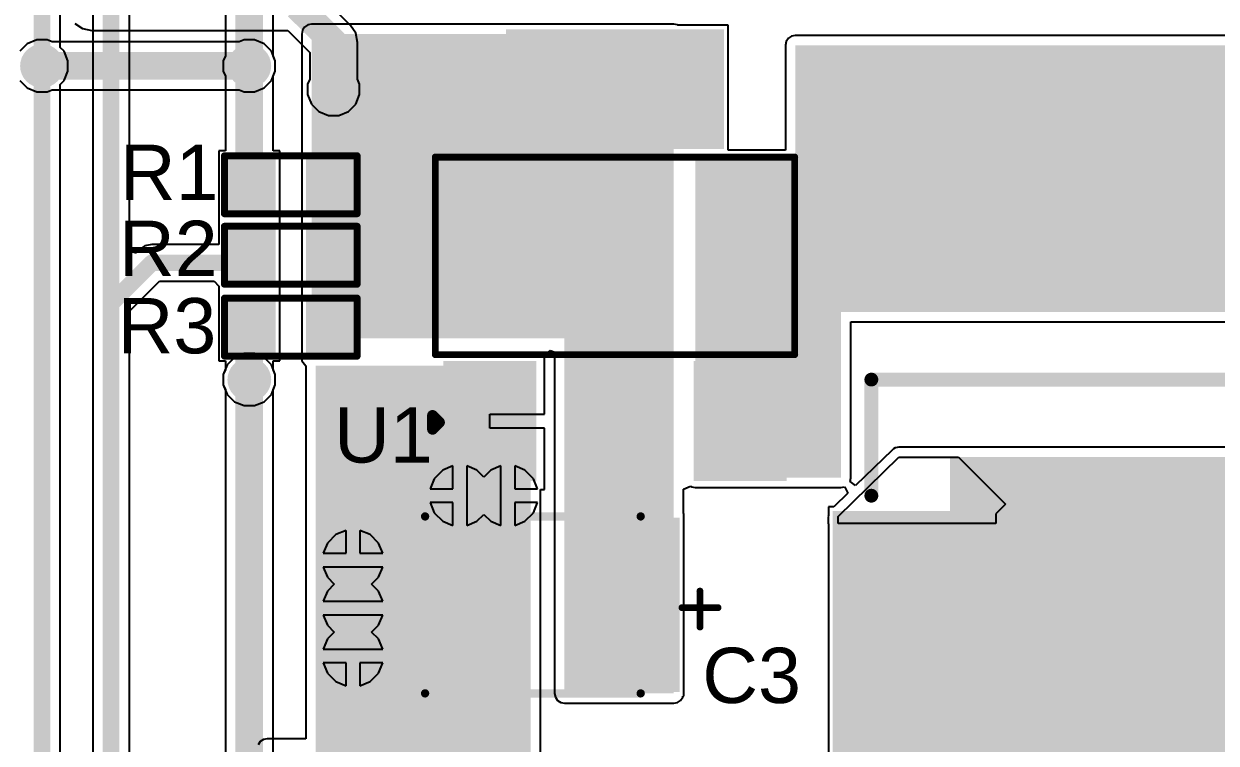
# Model space of a CAD drawing. Header units: millimetres. Extents: x -11 to 156, y -11 to 109.
# Drawn here: x 0.38 to 22.29, y 55.5 to 68.72 of the extents above; entities that cross this region are included whole.
import ezdxf

# ---------------------------------------------------------------- set-up
doc = ezdxf.new("R2010")
doc.units = ezdxf.units.MM
for name, color, linetype in [('BottomLayer', 5, 'Continuous'), ('BottomSolder', 6, 'Continuous'), ('TopLayer', 1, 'Continuous'), ('TopOverlay', 2, 'Continuous'), ('TopPaste', 8, 'Continuous'), ('TopSolder', 216, 'Continuous'), ('ViaHoleLayer', 16, 'Continuous')]:
    doc.layers.add(name, color=color, linetype=linetype)
doc.styles.add('Arial', font='', dxfattribs={"height": 0.2})
doc.styles.get('Arial').set_extended_font_data('Arial')

# ---------------------------------------------------------------- blocks, each defined once
blk = doc.blocks.new('SOT__223_14')
at = {"layer": 'TopLayer'}
for points in [[(-1.9, 4.05), (1.9, 4.05), (1.9, 2.05), (-1.9, 2.05)], [(-3.05, -2.05), (-1.55, -2.05), (-1.55, -4.05), (-3.05, -4.05)], [(-0.75, -2.05), (0.75, -2.05), (0.75, -4.05), (-0.75, -4.05)], [(1.55, -2.05), (3.05, -2.05), (3.05, -4.05), (1.55, -4.05)]]:
    blk.add_hatch(color=1, dxfattribs=at).paths.add_polyline_path(points)
at = {"layer": 'TopPaste'}
for points in [[(-1.9, 4.05), (1.9, 4.05), (1.9, 2.05), (-1.9, 2.05)], [(-3.05, -2.05), (-1.55, -2.05), (-1.55, -4.05), (-3.05, -4.05)], [(-0.75, -2.05), (0.75, -2.05), (0.75, -4.05), (-0.75, -4.05)], [(1.55, -2.05), (3.05, -2.05), (3.05, -4.05), (1.55, -4.05)]]:
    blk.add_hatch(color=8, dxfattribs=at).paths.add_polyline_path(points)
at = {"layer": 'TopSolder'}
for points in [[(-2.002, 4.152), (2.002, 4.152), (2.002, 1.948), (-2.002, 1.948)], [(-3.152, -1.948), (-1.448, -1.948), (-1.448, -4.152), (-3.152, -4.152)], [(-0.852, -1.948), (0.852, -1.948), (0.852, -4.152), (-0.852, -4.152)], [(1.448, -1.948), (3.152, -1.948), (3.152, -4.152), (1.448, -4.152)]]:
    blk.add_hatch(color=216, dxfattribs=at).paths.add_polyline_path(points)
at = {"layer": 'TopOverlay'}
for points, const_width in [([(-3.302, -1.829), (-3.302, 1.803)], 0.127), ([(-3.302, 1.803), (3.302, 1.803)], 0.127), ([(3.302, -1.829), (3.302, 1.803)], 0.127), ([(-3.302, -1.829), (3.302, -1.829)], 0.127), ([(-3.353, -3.2), (-3.353, -2.946)], 0.2), ([(-3.353, -2.946), (-3.226, -3.073)], 0.2), ([(-3.353, -3.2), (-3.226, -3.073)], 0.2)]:
    blk.add_lwpolyline(points, dxfattribs=dict(at, const_width=const_width))
for points, const_width in [([(-3.334, 1.803, 1), (-3.27, 1.803, 1)], 0.0635), ([(-3.334, 1.803, 1), (-3.27, 1.803, 1)], 0.0635), ([(3.27, 1.803, 1), (3.334, 1.803, 1)], 0.0635), ([(3.27, 1.803, 1), (3.334, 1.803, 1)], 0.0635), ([(-3.334, -1.829, 1), (-3.27, -1.829, 1)], 0.0635), ([(-3.334, -1.829, 1), (-3.27, -1.829, 1)], 0.0635), ([(3.27, -1.829, 1), (3.334, -1.829, 1)], 0.0635), ([(3.27, -1.829, 1), (3.334, -1.829, 1)], 0.0635), ([(-3.403, -2.946, 1), (-3.303, -2.946, 1)], 0.1), ([(-3.403, -2.946, 1), (-3.303, -2.946, 1)], 0.1), ([(-3.276, -3.073, 1), (-3.176, -3.073, 1)], 0.1), ([(-3.276, -3.073, 1), (-3.176, -3.073, 1)], 0.1), ([(-3.403, -3.2, 1), (-3.303, -3.2, 1)], 0.1), ([(-3.403, -3.2, 1), (-3.303, -3.2, 1)], 0.1)]:
    blk.add_lwpolyline(points, format="xyb", close=True, dxfattribs=dict(at, const_width=const_width))
blk = doc.blocks.new('R___0603_54')
at = {"layer": 'TopLayer'}
for points in [[(-0.381, 0.4445), (-0.381, -0.4445), (-1.143, -0.4445), (-1.143, 0.4445)], [(1.143, 0.4445), (1.143, -0.4445), (0.381, -0.4445), (0.381, 0.4445)]]:
    blk.add_hatch(color=1, dxfattribs=at).paths.add_polyline_path(points)
at = {"layer": 'TopPaste'}
for points in [[(-0.381, 0.4445), (-0.381, -0.4445), (-1.143, -0.4445), (-1.143, 0.4445)], [(1.143, 0.4445), (1.143, -0.4445), (0.381, -0.4445), (0.381, 0.4445)]]:
    blk.add_hatch(color=8, dxfattribs=at).paths.add_polyline_path(points)
at = {"layer": 'TopSolder'}
for points in [[(-0.2794, 0.5461), (-0.2794, -0.5461), (-1.2446, -0.5461), (-1.2446, 0.5461)], [(1.2446, 0.5461), (1.2446, -0.5461), (0.2794, -0.5461), (0.2794, 0.5461)]]:
    blk.add_hatch(color=216, dxfattribs=at).paths.add_polyline_path(points)
at = {"layer": 'TopOverlay', "const_width": 0.127}
for points in [[(-1.2192, -0.5334), (-1.2192, 0.5334)], [(-1.2192, 0.5334), (1.2192, 0.5334)], [(1.2192, -0.5334), (1.2192, 0.5334)], [(-1.2192, -0.5334), (1.2192, -0.5334)]]:
    blk.add_lwpolyline(points, dxfattribs=at)
at = {"layer": 'TopOverlay', "const_width": 0.0635}
for points in [[(-1.25095, 0.5334, 1), (-1.18745, 0.5334, 1)], [(-1.25095, 0.5334, 1), (-1.18745, 0.5334, 1)], [(1.18745, 0.5334, 1), (1.25095, 0.5334, 1)], [(1.18745, 0.5334, 1), (1.25095, 0.5334, 1)], [(-1.25095, -0.5334, 1), (-1.18745, -0.5334, 1)], [(-1.25095, -0.5334, 1), (-1.18745, -0.5334, 1)], [(1.18745, -0.5334, 1), (1.25095, -0.5334, 1)], [(1.18745, -0.5334, 1), (1.25095, -0.5334, 1)]]:
    blk.add_lwpolyline(points, format="xyb", close=True, dxfattribs=at)
blk = doc.blocks.new('R___0603_55')
at = {"layer": 'TopLayer'}
for points in [[(-0.381, 0.4445), (-0.381, -0.4445), (-1.143, -0.4445), (-1.143, 0.4445)], [(1.143, 0.4445), (1.143, -0.4445), (0.381, -0.4445), (0.381, 0.4445)]]:
    blk.add_hatch(color=1, dxfattribs=at).paths.add_polyline_path(points)
at = {"layer": 'TopPaste'}
for points in [[(-0.381, 0.4445), (-0.381, -0.4445), (-1.143, -0.4445), (-1.143, 0.4445)], [(1.143, 0.4445), (1.143, -0.4445), (0.381, -0.4445), (0.381, 0.4445)]]:
    blk.add_hatch(color=8, dxfattribs=at).paths.add_polyline_path(points)
at = {"layer": 'TopSolder'}
for points in [[(-0.2794, 0.5461), (-0.2794, -0.5461), (-1.2446, -0.5461), (-1.2446, 0.5461)], [(1.2446, 0.5461), (1.2446, -0.5461), (0.2794, -0.5461), (0.2794, 0.5461)]]:
    blk.add_hatch(color=216, dxfattribs=at).paths.add_polyline_path(points)
at = {"layer": 'TopOverlay', "const_width": 0.127}
for points in [[(-1.2192, 0.5334), (-1.2192, -0.5334)], [(1.2192, 0.5334), (-1.2192, 0.5334)], [(1.2192, 0.5334), (1.2192, -0.5334)], [(1.2192, -0.5334), (-1.2192, -0.5334)]]:
    blk.add_lwpolyline(points, dxfattribs=at)
at = {"layer": 'TopOverlay', "const_width": 0.0635}
for points in [[(-1.25095, 0.5334, 1), (-1.18745, 0.5334, 1)], [(-1.25095, 0.5334, 1), (-1.18745, 0.5334, 1)], [(1.18745, 0.5334, 1), (1.25095, 0.5334, 1)], [(1.18745, 0.5334, 1), (1.25095, 0.5334, 1)], [(-1.25095, -0.5334, 1), (-1.18745, -0.5334, 1)], [(-1.25095, -0.5334, 1), (-1.18745, -0.5334, 1)], [(1.18745, -0.5334, 1), (1.25095, -0.5334, 1)], [(1.18745, -0.5334, 1), (1.25095, -0.5334, 1)]]:
    blk.add_lwpolyline(points, format="xyb", close=True, dxfattribs=at)
blk = doc.blocks.new('R___0603_56')
at = {"layer": 'TopLayer'}
for points in [[(-0.381, 0.4445), (-0.381, -0.4445), (-1.143, -0.4445), (-1.143, 0.4445)], [(1.143, 0.4445), (1.143, -0.4445), (0.381, -0.4445), (0.381, 0.4445)]]:
    blk.add_hatch(color=1, dxfattribs=at).paths.add_polyline_path(points)
at = {"layer": 'TopPaste'}
for points in [[(-0.381, 0.4445), (-0.381, -0.4445), (-1.143, -0.4445), (-1.143, 0.4445)], [(1.143, 0.4445), (1.143, -0.4445), (0.381, -0.4445), (0.381, 0.4445)]]:
    blk.add_hatch(color=8, dxfattribs=at).paths.add_polyline_path(points)
at = {"layer": 'TopSolder'}
for points in [[(-0.2794, 0.5461), (-0.2794, -0.5461), (-1.2446, -0.5461), (-1.2446, 0.5461)], [(1.2446, 0.5461), (1.2446, -0.5461), (0.2794, -0.5461), (0.2794, 0.5461)]]:
    blk.add_hatch(color=216, dxfattribs=at).paths.add_polyline_path(points)
at = {"layer": 'TopOverlay', "const_width": 0.127}
for points in [[(-1.2192, 0.5334), (-1.2192, -0.5334)], [(1.2192, 0.5334), (-1.2192, 0.5334)], [(1.2192, 0.5334), (1.2192, -0.5334)], [(1.2192, -0.5334), (-1.2192, -0.5334)]]:
    blk.add_lwpolyline(points, dxfattribs=at)
at = {"layer": 'TopOverlay', "const_width": 0.0635}
for points in [[(-1.25095, 0.5334, 1), (-1.18745, 0.5334, 1)], [(-1.25095, 0.5334, 1), (-1.18745, 0.5334, 1)], [(1.18745, 0.5334, 1), (1.25095, 0.5334, 1)], [(1.18745, 0.5334, 1), (1.25095, 0.5334, 1)], [(-1.25095, -0.5334, 1), (-1.18745, -0.5334, 1)], [(-1.25095, -0.5334, 1), (-1.18745, -0.5334, 1)], [(1.18745, -0.5334, 1), (1.25095, -0.5334, 1)], [(1.18745, -0.5334, 1), (1.25095, -0.5334, 1)]]:
    blk.add_lwpolyline(points, format="xyb", close=True, dxfattribs=at)
blk = doc.blocks.new('VS_48CTQ060S_M3_91')
at = {"layer": 'TopLayer'}
for points in [[(-5.715, 9.78), (5.715, 9.78), (5.715, 0.89), (-5.715, 0.89)], [(-3.58, -3.43), (-1.5, -3.43), (-1.5, -7.24), (-3.58, -7.24)], [(1.5, -3.43), (3.58, -3.43), (3.58, -7.24), (1.5, -7.24)]]:
    blk.add_hatch(color=1, dxfattribs=at).paths.add_polyline_path(points)
at = {"layer": 'TopPaste'}
for points in [[(-5.715, 9.78), (5.715, 9.78), (5.715, 0.89), (-5.715, 0.89)], [(-3.58, -3.43), (-1.5, -3.43), (-1.5, -7.24), (-3.58, -7.24)], [(1.5, -3.43), (3.58, -3.43), (3.58, -7.24), (1.5, -7.24)]]:
    blk.add_hatch(color=8, dxfattribs=at).paths.add_polyline_path(points)
at = {"layer": 'TopSolder'}
for points in [[(-5.817, 9.882), (5.817, 9.882), (5.817, 0.788), (-5.817, 0.788)], [(-3.682, -3.328), (-1.398, -3.328), (-1.398, -7.342), (-3.682, -7.342)], [(1.398, -3.328), (3.682, -3.328), (3.682, -7.342), (1.398, -7.342)]]:
    blk.add_hatch(color=216, dxfattribs=at).paths.add_polyline_path(points)
at = {"layer": 'TopOverlay', "const_width": 0.254}
for points in [[(-5.207, 0.508), (-5.207, -1.626)], [(5.105, 0.508), (5.105, -1.626)], [(5.105, -1.626), (-5.207, -1.626)], [(-3.835, -5.334), (-3.962, -5.207)], [(-3.962, -5.207), (-3.962, -5.461)], [(-3.835, -5.334), (-3.962, -5.461)]]:
    blk.add_lwpolyline(points, dxfattribs=at)
at = {"layer": 'TopOverlay', "const_width": 0.127}
for points in [[(-5.27, 0.508, 1), (-5.144, 0.508, 1)], [(5.042, 0.508, 1), (5.169, 0.508, 1)], [(-5.27, -1.626, 1), (-5.144, -1.626, 1)], [(-5.27, -1.626, 1), (-5.144, -1.626, 1)], [(5.042, -1.626, 1), (5.169, -1.626, 1)], [(5.042, -1.626, 1), (5.169, -1.626, 1)], [(-4.026, -5.207, 1), (-3.899, -5.207, 1)], [(-4.026, -5.207, 1), (-3.899, -5.207, 1)], [(-3.899, -5.334, 1), (-3.772, -5.334, 1)], [(-3.899, -5.334, 1), (-3.772, -5.334, 1)], [(-4.026, -5.461, 1), (-3.899, -5.461, 1)], [(-4.026, -5.461, 1), (-3.899, -5.461, 1)]]:
    blk.add_lwpolyline(points, format="xyb", close=True, dxfattribs=at)
blk = doc.blocks.new('C____B_122')
at = {"layer": 'TopLayer'}
for points in [[(-2.55, -1.5), (-2.55, 1.5), (-0.85, 1.5), (-0.85, -1.5)], [(0.85, -1.5), (0.85, 1.5), (2.55, 1.5), (2.55, -1.5)]]:
    blk.add_hatch(color=1, dxfattribs=at).paths.add_polyline_path(points)
at = {"layer": 'TopPaste'}
for points in [[(-2.55, -1.5), (-2.55, 1.5), (-0.85, 1.5), (-0.85, -1.5)], [(0.85, -1.5), (0.85, 1.5), (2.55, 1.5), (2.55, -1.5)]]:
    blk.add_hatch(color=8, dxfattribs=at).paths.add_polyline_path(points)
at = {"layer": 'TopSolder'}
for points in [[(-2.652, -1.602), (-2.652, 1.602), (-0.748, 1.602), (-0.748, -1.602)], [(0.748, -1.602), (0.748, 1.602), (2.652, 1.602), (2.652, -1.602)]]:
    blk.add_hatch(color=216, dxfattribs=at).paths.add_polyline_path(points)
at = {"layer": 'TopOverlay'}
for points, const_width in [([(2.028, 1.626), (-1.934, 1.626)], 0.152), ([(-3.023, 0.406), (-3.023, -0.254)], 0.127), ([(-2.692, 0.051), (-3.353, 0.051)], 0.127), ([(2.028, -1.626), (-1.934, -1.626)], 0.152)]:
    blk.add_lwpolyline(points, dxfattribs=dict(at, const_width=const_width))
for points, const_width in [([(-1.972, 1.626, 1), (-1.896, 1.626, 1)], 0.0762), ([(1.99, 1.626, 1), (2.066, 1.626, 1)], 0.0762), ([(-3.054, 0.406, 1), (-2.991, 0.406, 1)], 0.0635), ([(-3.385, 0.051, 1), (-3.321, 0.051, 1)], 0.0635), ([(-2.724, 0.051, 1), (-2.661, 0.051, 1)], 0.0635), ([(-3.054, -0.254, 1), (-2.991, -0.254, 1)], 0.0635), ([(-1.972, -1.626, 1), (-1.896, -1.626, 1)], 0.0762), ([(1.99, -1.626, 1), (2.066, -1.626, 1)], 0.0762)]:
    blk.add_lwpolyline(points, format="xyb", close=True, dxfattribs=dict(at, const_width=const_width))

msp = doc.modelspace()

# ---------------------------------------------------------------- hatches: boundary and pattern name
at = {"layer": 'BottomLayer'}
h = msp.add_hatch(color=5, dxfattribs=at)
edge = h.paths.add_edge_path()
edge.add_arc((0.711, 67.945), 0.3, 0, 360)
h = msp.add_hatch(color=5, dxfattribs=at)
edge = h.paths.add_edge_path()
edge.add_arc((4.521, 67.945), 0.3, 0, 360)
h = msp.add_hatch(color=5, dxfattribs=at)
edge = h.paths.add_edge_path()
edge.add_arc((6.071, 67.513), 0.3, 0, 360)
h = msp.add_hatch(color=5, dxfattribs=at)
edge = h.paths.add_edge_path()
edge.add_arc((4.521, 62.179), 0.3, 0, 360)
h = msp.add_hatch(color=5, dxfattribs=at)
edge = h.paths.add_edge_path()
edge.add_arc((8.39, 60.046), 0.3, 0, 360)
h = msp.add_hatch(color=5, dxfattribs=at)
edge = h.paths.add_edge_path()
edge.add_arc((9.271, 60.046), 0.3, 0, 360)
h = msp.add_hatch(color=5, dxfattribs=at)
edge = h.paths.add_edge_path()
edge.add_arc((6.426, 58.861), 0.3, 0, 360)
h = msp.add_hatch(color=5, dxfattribs=at)
edge = h.paths.add_edge_path()
edge.add_arc((6.426, 57.98), 0.3, 0, 360)
h = msp.add_hatch(color=5, dxfattribs=at)
edge = h.paths.add_edge_path()
edge.add_arc((6.426, 57.099), 0.3, 0, 360)
at = {"layer": 'BottomSolder'}
h = msp.add_hatch(color=6, dxfattribs=at)
edge = h.paths.add_edge_path()
edge.add_arc((0.711, 67.945), 0.402, 0, 360)
h = msp.add_hatch(color=6, dxfattribs=at)
edge = h.paths.add_edge_path()
edge.add_arc((4.521, 67.945), 0.402, 0, 360)
h = msp.add_hatch(color=6, dxfattribs=at)
edge = h.paths.add_edge_path()
edge.add_arc((6.071, 67.513), 0.402, 0, 360)
h = msp.add_hatch(color=6, dxfattribs=at)
edge = h.paths.add_edge_path()
edge.add_arc((4.521, 62.179), 0.402, 0, 360)
h = msp.add_hatch(color=6, dxfattribs=at)
edge = h.paths.add_edge_path()
edge.add_arc((8.39, 60.046), 0.402, 0, 360)
h = msp.add_hatch(color=6, dxfattribs=at)
edge = h.paths.add_edge_path()
edge.add_arc((9.271, 60.046), 0.402, 0, 360)
h = msp.add_hatch(color=6, dxfattribs=at)
edge = h.paths.add_edge_path()
edge.add_arc((6.426, 58.861), 0.402, 0, 360)
h = msp.add_hatch(color=6, dxfattribs=at)
edge = h.paths.add_edge_path()
edge.add_arc((6.426, 57.98), 0.402, 0, 360)
h = msp.add_hatch(color=6, dxfattribs=at)
edge = h.paths.add_edge_path()
edge.add_arc((6.426, 57.099), 0.402, 0, 360)
at = {"layer": 'TopLayer'}
for points in [[(5.664, 68.529), (5.664, 62.941), (12.319, 62.941), (12.319, 68.529)], [(14.554, 63.424), (24.689, 63.424), (24.689, 68.326), (14.554, 68.326)], [(10.312, 56.413), (12.319, 56.413), (12.319, 67.843), (10.312, 67.843)], [(15.392, 66.218), (12.714, 66.218), (12.714, 60.376), (15.392, 60.376)], [(5.74, 52.07), (9.689, 52.07), (9.689, 62.433), (5.74, 62.433)], [(17.399, 54.762), (31.852, 54.762), (31.852, 60.757), (17.399, 60.757)]]:
    msp.add_hatch(color=1, dxfattribs=at).paths.add_polyline_path(points)
h = msp.add_hatch(color=1, dxfattribs=at)
edge = h.paths.add_edge_path()
edge.add_arc((0.711, 67.945), 0.3, 0, 360)
h = msp.add_hatch(color=1, dxfattribs=at)
edge = h.paths.add_edge_path()
edge.add_arc((4.521, 67.945), 0.3, 0, 360)
h = msp.add_hatch(color=1, dxfattribs=at)
edge = h.paths.add_edge_path()
edge.add_arc((6.071, 67.513), 0.3, 0, 360)
h = msp.add_hatch(color=1, dxfattribs=at)
edge = h.paths.add_edge_path()
edge.add_arc((4.521, 62.179), 0.3, 0, 360)
h = msp.add_hatch(color=1, dxfattribs=at)
edge = h.paths.add_edge_path()
edge.add_arc((8.39, 60.046), 0.3, 0, 360)
h = msp.add_hatch(color=1, dxfattribs=at)
edge = h.paths.add_edge_path()
edge.add_arc((9.271, 60.046), 0.3, 0, 360)
h = msp.add_hatch(color=1, dxfattribs=at)
edge = h.paths.add_edge_path()
edge.add_arc((6.426, 58.861), 0.3, 0, 360)
h = msp.add_hatch(color=1, dxfattribs=at)
edge = h.paths.add_edge_path()
edge.add_arc((6.426, 57.98), 0.3, 0, 360)
h = msp.add_hatch(color=1, dxfattribs=at)
edge = h.paths.add_edge_path()
edge.add_arc((6.426, 57.099), 0.3, 0, 360)
at = {"layer": 'TopSolder'}
h = msp.add_hatch(color=216, dxfattribs=at)
edge = h.paths.add_edge_path()
edge.add_arc((0.711, 67.945), 0.402, 0, 360)
h = msp.add_hatch(color=216, dxfattribs=at)
edge = h.paths.add_edge_path()
edge.add_arc((4.521, 67.945), 0.402, 0, 360)
h = msp.add_hatch(color=216, dxfattribs=at)
edge = h.paths.add_edge_path()
edge.add_arc((6.071, 67.513), 0.402, 0, 360)
h = msp.add_hatch(color=216, dxfattribs=at)
edge = h.paths.add_edge_path()
edge.add_arc((4.521, 62.179), 0.402, 0, 360)
h = msp.add_hatch(color=216, dxfattribs=at)
edge = h.paths.add_edge_path()
edge.add_arc((8.39, 60.046), 0.402, 0, 360)
h = msp.add_hatch(color=216, dxfattribs=at)
edge = h.paths.add_edge_path()
edge.add_arc((9.271, 60.046), 0.402, 0, 360)
h = msp.add_hatch(color=216, dxfattribs=at)
edge = h.paths.add_edge_path()
edge.add_arc((6.426, 58.861), 0.402, 0, 360)
h = msp.add_hatch(color=216, dxfattribs=at)
edge = h.paths.add_edge_path()
edge.add_arc((6.426, 57.98), 0.402, 0, 360)
h = msp.add_hatch(color=216, dxfattribs=at)
edge = h.paths.add_edge_path()
edge.add_arc((6.426, 57.099), 0.402, 0, 360)
at = {"layer": 'ViaHoleLayer'}
h = msp.add_hatch(color=16, dxfattribs=at)
edge = h.paths.add_edge_path()
edge.add_arc((0.711, 67.945), 0.15, 0, 360)
h = msp.add_hatch(color=16, dxfattribs=at)
edge = h.paths.add_edge_path()
edge.add_arc((4.521, 67.945), 0.15, 0, 360)
h = msp.add_hatch(color=16, dxfattribs=at)
edge = h.paths.add_edge_path()
edge.add_arc((6.071, 67.513), 0.15, 0, 360)
h = msp.add_hatch(color=16, dxfattribs=at)
edge = h.paths.add_edge_path()
edge.add_arc((4.521, 62.179), 0.15, 0, 360)
h = msp.add_hatch(color=16, dxfattribs=at)
edge = h.paths.add_edge_path()
edge.add_arc((8.39, 60.046), 0.15, 0, 360)
h = msp.add_hatch(color=16, dxfattribs=at)
edge = h.paths.add_edge_path()
edge.add_arc((9.271, 60.046), 0.15, 0, 360)
h = msp.add_hatch(color=16, dxfattribs=at)
edge = h.paths.add_edge_path()
edge.add_arc((6.426, 58.861), 0.15, 0, 360)
h = msp.add_hatch(color=16, dxfattribs=at)
edge = h.paths.add_edge_path()
edge.add_arc((6.426, 57.98), 0.15, 0, 360)
h = msp.add_hatch(color=16, dxfattribs=at)
edge = h.paths.add_edge_path()
edge.add_arc((6.426, 57.099), 0.15, 0, 360)

# ---------------------------------------------------------------- linework, layer by layer
at = {"layer": 'BottomLayer'}
for p, q in [((6.382, 68.688), (5.722, 69.349)), ((1.314, 68.726), (1.457, 68.63)), ((1.457, 68.63), (1.626, 68.597)), ((1.626, 68.597), (5.228, 68.597)), ((5.228, 68.597), (5.63, 68.194)), ((6.477, 68.545), (6.382, 68.688)), ((6.382, 68.688), (6.382, 68.688)), ((0.616, 68.423), (0.441, 68.35)), ((0.806, 68.423), (0.616, 68.423)), ((0.897, 68.385), (0.806, 68.423)), ((4.336, 68.385), (0.897, 68.385)), ((4.426, 68.423), (4.336, 68.385)), ((4.616, 68.423), (4.426, 68.423)), ((4.792, 68.35), (4.616, 68.423)), ((6.511, 68.377), (6.477, 68.545)), ((6.511, 67.699), (6.511, 68.377)), ((6.511, 68.377), (6.511, 68.377)), ((0.441, 68.35), (0.306, 68.216)), ((4.926, 68.216), (4.792, 68.35)), ((4.999, 68.04), (4.926, 68.216)), ((5.63, 68.194), (5.63, 67.699)), ((4.999, 67.85), (4.999, 68.04)), ((4.926, 67.674), (4.999, 67.85)), ((0.306, 67.674), (0.441, 67.54)), ((0.441, 67.54), (0.616, 67.467)), ((0.806, 67.467), (0.897, 67.505)), ((0.897, 67.505), (4.336, 67.505)), ((4.336, 67.505), (4.426, 67.467)), ((4.616, 67.467), (4.792, 67.54)), ((4.792, 67.54), (4.926, 67.674)), ((5.63, 67.699), (5.593, 67.608)), ((5.593, 67.608), (5.593, 67.418)), ((6.548, 67.608), (6.511, 67.699)), ((6.548, 67.418), (6.548, 67.608)), ((0.616, 67.467), (0.806, 67.467)), ((4.426, 67.467), (4.616, 67.467)), ((5.593, 67.418), (5.666, 67.243)), ((6.476, 67.243), (6.548, 67.418)), ((5.666, 67.243), (5.8, 67.108)), ((5.8, 67.108), (5.976, 67.035)), ((6.166, 67.035), (6.341, 67.108)), ((6.341, 67.108), (6.476, 67.243)), ((5.976, 67.035), (6.166, 67.035)), ((4.116, 62.45), (4.043, 62.274)), ((4.251, 62.584), (4.116, 62.45)), ((4.426, 62.657), (4.251, 62.584)), ((4.616, 62.657), (4.426, 62.657)), ((4.792, 62.584), (4.616, 62.657)), ((4.926, 62.45), (4.792, 62.584)), ((4.999, 62.274), (4.926, 62.45)), ((4.043, 62.274), (4.043, 62.084)), ((4.999, 62.084), (4.999, 62.274)), ((4.043, 62.084), (4.081, 61.994)), ((4.961, 61.994), (4.999, 62.084)), ((4.081, 61.994), (4.081, 50.571)), ((4.961, 55.176), (4.961, 61.994)), ((8.076, 60.515), (7.92, 60.359)), ((8.263, 60.593), (8.076, 60.515)), ((8.263, 60.173), (8.263, 60.593)), ((8.704, 60.515), (8.517, 60.593)), ((8.517, 60.593), (8.517, 60.046)), ((8.831, 60.389), (8.704, 60.515)), ((8.957, 60.515), (8.831, 60.389)), ((9.144, 60.593), (8.957, 60.515)), ((9.144, 60.046), (9.144, 60.593)), ((9.585, 60.515), (9.398, 60.593)), ((9.398, 60.593), (9.398, 60.173)), ((9.741, 60.359), (9.585, 60.515)), ((7.92, 60.359), (7.843, 60.173)), ((9.818, 60.173), (9.741, 60.359)), ((7.843, 60.173), (8.263, 60.173)), ((8.517, 60.046), (8.517, 59.499)), ((9.144, 59.499), (9.144, 60.046)), ((9.398, 60.173), (9.818, 60.173)), ((8.263, 59.919), (7.843, 59.919)), ((7.843, 59.919), (7.92, 59.732)), ((8.263, 59.499), (8.263, 59.919)), ((9.818, 59.919), (9.398, 59.919)), ((9.398, 59.919), (9.398, 59.499)), ((9.741, 59.732), (9.818, 59.919)), ((7.92, 59.732), (8.076, 59.576)), ((8.704, 59.576), (8.831, 59.703)), ((8.831, 59.703), (8.957, 59.576)), ((9.585, 59.576), (9.741, 59.732)), ((6.299, 59.408), (6.112, 59.331)), ((6.299, 58.988), (6.299, 59.408)), ((6.74, 59.331), (6.553, 59.408)), ((6.553, 59.408), (6.553, 58.988)), ((8.076, 59.576), (8.263, 59.499)), ((8.517, 59.499), (8.704, 59.576)), ((8.957, 59.576), (9.144, 59.499)), ((9.398, 59.499), (9.585, 59.576)), ((5.956, 59.175), (5.879, 58.988)), ((6.112, 59.331), (5.956, 59.175)), ((6.896, 59.175), (6.74, 59.331)), ((6.973, 58.988), (6.896, 59.175)), ((5.879, 58.988), (6.299, 58.988)), ((6.553, 58.988), (6.973, 58.988)), ((6.973, 58.734), (5.879, 58.734)), ((5.879, 58.734), (5.956, 58.547)), ((6.896, 58.547), (6.973, 58.734)), ((5.956, 58.547), (6.083, 58.421)), ((6.769, 58.421), (6.896, 58.547)), ((5.956, 58.294), (5.879, 58.107)), ((6.083, 58.421), (5.956, 58.294)), ((6.896, 58.294), (6.769, 58.421)), ((6.973, 58.107), (6.896, 58.294)), ((5.879, 58.107), (6.973, 58.107)), ((6.973, 57.853), (5.879, 57.853)), ((5.879, 57.853), (5.956, 57.666)), ((6.896, 57.666), (6.973, 57.853)), ((5.956, 57.666), (6.083, 57.54)), ((6.769, 57.54), (6.896, 57.666)), ((5.956, 57.413), (5.879, 57.226)), ((6.083, 57.54), (5.956, 57.413)), ((6.896, 57.413), (6.769, 57.54)), ((6.973, 57.226), (6.896, 57.413)), ((5.879, 57.226), (6.973, 57.226)), ((6.299, 56.972), (5.879, 56.972)), ((5.879, 56.972), (5.956, 56.785)), ((6.299, 56.552), (6.299, 56.972)), ((6.973, 56.972), (6.553, 56.972)), ((6.553, 56.972), (6.553, 56.552)), ((6.896, 56.785), (6.973, 56.972)), ((5.956, 56.785), (6.112, 56.63)), ((6.74, 56.63), (6.896, 56.785)), ((6.112, 56.63), (6.299, 56.552)), ((6.553, 56.552), (6.74, 56.63))]:
    msp.add_line(p, q, dxfattribs=at)
at = {"layer": 'BottomLayer', "const_width": 0.508}
for points in [[(5.41, 69.037), (6.071, 68.377)], [(6.071, 67.538), (6.071, 68.377)], [(0.711, 67.945), (4.521, 67.945)], [(4.521, 50.571), (4.521, 62.179)]]:
    msp.add_lwpolyline(points, dxfattribs=at)
at = {"layer": 'BottomLayer', "const_width": 0.254}
for points in [[(5.944, 68.377, 1), (6.198, 68.377, 1)], [(5.944, 68.377, 1), (6.198, 68.377, 1)], [(0.584, 67.945, 1), (0.838, 67.945, 1)], [(4.394, 67.945, 1), (4.648, 67.945, 1)], [(5.944, 67.538, 1), (6.198, 67.538, 1)], [(4.394, 62.179, 1), (4.648, 62.179, 1)]]:
    msp.add_lwpolyline(points, format="xyb", close=True, dxfattribs=at)
at = {"layer": 'TopLayer'}
for p, q in [((1.048, 68.284), (1.048, 69.319)), ((1.645, 69.319), (1.645, 63.576)), ((2.318, 64.555), (2.318, 69.319)), ((4.081, 69.319), (4.081, 68.131)), ((4.961, 68.131), (4.961, 69.319)), ((5.497, 68.599), (5.483, 68.529)), ((5.536, 68.657), (5.497, 68.599)), ((5.595, 68.697), (5.536, 68.657)), ((5.664, 68.71), (5.595, 68.697)), ((12.319, 68.71), (5.664, 68.71)), ((12.388, 68.697), (12.319, 68.71)), ((12.391, 68.695), (12.388, 68.697)), ((13.319, 68.695), (12.391, 68.695)), ((13.319, 66.399), (13.319, 68.695)), ((5.483, 68.529), (5.483, 62.941)), ((14.387, 68.395), (14.373, 68.326)), ((14.426, 68.454), (14.387, 68.395)), ((14.485, 68.493), (14.426, 68.454)), ((14.554, 68.507), (14.485, 68.493)), ((23.082, 68.507), (14.554, 68.507)), ((1.116, 68.216), (1.048, 68.284)), ((1.189, 68.04), (1.116, 68.216)), ((14.373, 68.326), (14.373, 66.399)), ((1.189, 67.85), (1.189, 68.04)), ((4.081, 68.131), (4.043, 68.04)), ((4.043, 68.04), (4.043, 67.85)), ((4.999, 68.04), (4.961, 68.131)), ((4.999, 67.85), (4.999, 68.04)), ((1.116, 67.674), (1.189, 67.85)), ((4.043, 67.85), (4.081, 67.759)), ((4.081, 67.759), (4.081, 66.383)), ((4.961, 67.759), (4.999, 67.85)), ((4.961, 66.383), (4.961, 67.759)), ((1.048, 67.606), (1.116, 67.674)), ((1.048, 52.463), (1.048, 67.606)), ((14.373, 66.399), (13.319, 66.399)), ((4.081, 66.383), (3.962, 66.383)), ((3.962, 66.383), (3.962, 65.215)), ((5.08, 66.383), (4.961, 66.383)), ((5.08, 65.215), (5.08, 66.383)), ((3.962, 65.215), (3.962, 65.138)), ((3.962, 65.138), (3.962, 65.011)), ((5.08, 65.087), (5.08, 65.215)), ((5.08, 65.011), (5.08, 65.087)), ((3.962, 65.011), (3.962, 64.662)), ((5.08, 63.894), (5.08, 65.011)), ((2.602, 64.637), (2.492, 64.564)), ((2.731, 64.662), (2.602, 64.637)), ((3.962, 64.662), (2.731, 64.662)), ((2.435, 64.506), (2.318, 64.555)), ((2.492, 64.564), (2.435, 64.506)), ((2.318, 63.437), (2.87, 63.989)), ((2.87, 63.989), (3.873, 63.989)), ((3.873, 63.989), (3.962, 63.899)), ((3.962, 63.899), (3.962, 63.767)), ((3.962, 63.767), (3.962, 63.716)), ((5.08, 63.843), (5.08, 63.894)), ((5.08, 63.716), (5.08, 63.843)), ((1.645, 63.576), (1.645, 52.033)), ((3.962, 63.716), (3.962, 62.522)), ((5.08, 62.522), (5.08, 63.716)), ((2.318, 51.876), (2.318, 63.437)), ((15.574, 60.376), (15.574, 63.243)), ((15.574, 63.243), (24.689, 63.243)), ((5.483, 62.941), (5.486, 62.924)), ((5.486, 62.924), (5.486, 62.522)), ((9.945, 62.625), (10.055, 62.712)), ((10.055, 62.712), (10.131, 62.686)), ((10.131, 62.686), (10.131, 56.413)), ((3.962, 62.522), (4.081, 62.522)), ((4.081, 62.522), (4.081, 62.365)), ((4.961, 62.365), (4.961, 62.522)), ((4.961, 62.522), (5.08, 62.522)), ((5.486, 62.522), (5.486, 62.522)), ((5.486, 62.522), (5.559, 62.433)), ((9.945, 61.544), (9.945, 62.625)), ((4.081, 62.365), (4.043, 62.274)), ((4.043, 62.274), (4.043, 62.084)), ((4.999, 62.274), (4.961, 62.365)), ((4.999, 62.084), (4.999, 62.274)), ((5.559, 62.433), (5.559, 55.579)), ((4.043, 62.084), (4.116, 61.909)), ((4.926, 61.909), (4.999, 62.084)), ((4.116, 61.909), (4.251, 61.774)), ((4.792, 61.774), (4.926, 61.909)), ((4.251, 61.774), (4.426, 61.701)), ((4.426, 61.701), (4.616, 61.701)), ((4.616, 61.701), (4.792, 61.774)), ((8.941, 61.29), (8.941, 61.544)), ((8.941, 61.544), (9.945, 61.544)), ((9.945, 61.29), (8.941, 61.29)), ((9.945, 60.163), (9.945, 61.29)), ((16.39, 60.924), (16.361, 60.905)), ((16.391, 60.924), (16.39, 60.924)), ((16.392, 60.925), (16.391, 60.924)), ((16.426, 60.931), (16.392, 60.925)), ((16.459, 60.938), (16.426, 60.931)), ((27.762, 60.938), (16.459, 60.938)), ((15.342, 59.665), (16.459, 60.757)), ((16.332, 60.886), (15.663, 60.232)), ((16.361, 60.905), (16.332, 60.886)), ((16.459, 60.757), (17.551, 60.757)), ((17.551, 60.757), (18.415, 59.893)), ((15.56, 60.306), (15.574, 60.376)), ((15.663, 60.232), (15.56, 60.306)), ((9.87, 52.07), (9.87, 60.163)), ((9.87, 60.163), (9.945, 60.163)), ((12.5, 60.164), (12.502, 60.165)), ((12.5, 59.717), (12.5, 60.164)), ((12.502, 60.165), (12.627, 60.22)), ((12.627, 60.22), (12.645, 60.208)), ((12.645, 60.208), (12.714, 60.195)), ((12.714, 60.195), (15.392, 60.195)), ((15.522, 60.094), (15.263, 59.841)), ((15.392, 60.195), (15.456, 60.207)), ((15.456, 60.207), (15.463, 60.202)), ((15.463, 60.202), (15.522, 60.094)), ((15.263, 59.841), (15.164, 59.841)), ((15.164, 59.841), (15.164, 59.683)), ((18.415, 59.893), (18.237, 59.715)), ((12.507, 59.717), (12.5, 59.717)), ((12.507, 56.361), (12.507, 59.717)), ((15.164, 59.683), (15.16, 59.667)), ((15.16, 59.667), (15.161, 59.666)), ((15.161, 59.666), (15.16, 59.665)), ((15.16, 59.665), (15.16, 59.538)), ((15.342, 59.538), (15.342, 59.665)), ((18.237, 59.715), (18.237, 59.538)), ((15.16, 59.538), (15.164, 59.52)), ((15.164, 59.52), (15.164, 55.325)), ((18.237, 59.538), (15.342, 59.538)), ((10.131, 56.413), (10.145, 56.344)), ((10.145, 56.344), (10.184, 56.285)), ((12.447, 56.285), (12.486, 56.344)), ((12.486, 56.344), (12.49, 56.361)), ((12.49, 56.361), (12.507, 56.361)), ((10.184, 56.285), (10.243, 56.246)), ((10.243, 56.246), (10.312, 56.232)), ((10.312, 56.232), (12.319, 56.232)), ((12.319, 56.232), (12.388, 56.246)), ((12.388, 56.246), (12.447, 56.285)), ((4.723, 55.526), (4.684, 55.467)), ((4.782, 55.565), (4.723, 55.526)), ((4.851, 55.579), (4.782, 55.565)), ((5.559, 55.579), (4.851, 55.579))]:
    msp.add_line(p, q, dxfattribs=at)
for points, const_width in [([(4.521, 67.945), (4.521, 70.307)], 0.508), ([(0.711, 67.945), (0.711, 70.307)], 0.305), ([(1.981, 63.576), (1.981, 70.307)], 0.305), ([(4.521, 65.761), (4.521, 67.945)], 0.508), ([(11.241, 61.417), (11.241, 67.517)], 1.27), ([(0.711, 52.324), (0.711, 67.945)], 0.305), ([(6.058, 67.501), (6.071, 67.513)], 0.508), ([(6.058, 65.773), (6.058, 67.501)], 0.508), ([(6.045, 65.761), (6.058, 65.773)], 0.508), ([(6.045, 64.465), (6.045, 65.761)], 0.508), ([(6.045, 63.144), (6.045, 64.465)], 0.508), ([(1.981, 63.576), (2.731, 64.326)], 0.305), ([(2.731, 64.326), (4.381, 64.326)], 0.305), ([(4.381, 64.326), (4.521, 64.465)], 0.305), ([(1.981, 51.736), (1.981, 63.576)], 0.305), ([(4.521, 62.179), (4.521, 63.144)], 0.508)]:
    msp.add_lwpolyline(points, dxfattribs=dict(at, const_width=const_width))
for points, const_width in [([(4.394, 67.945, 1), (4.648, 67.945, 1)], 0.254), ([(4.394, 67.945, 1), (4.648, 67.945, 1)], 0.254), ([(10.923, 67.517, 1), (11.558, 67.517, 1)], 0.635), ([(0.635, 67.945, 1), (0.787, 67.945, 1)], 0.152), ([(0.635, 67.945, 1), (0.787, 67.945, 1)], 0.152), ([(5.931, 67.501, 1), (6.185, 67.501, 1)], 0.254), ([(5.931, 67.501, 1), (6.185, 67.501, 1)], 0.254), ([(5.944, 67.513, 1), (6.198, 67.513, 1)], 0.254), ([(4.394, 65.761, 1), (4.648, 65.761, 1)], 0.254), ([(5.918, 65.761, 1), (6.172, 65.761, 1)], 0.254), ([(5.918, 65.761, 1), (6.172, 65.761, 1)], 0.254), ([(5.931, 65.773, 1), (6.185, 65.773, 1)], 0.254), ([(5.931, 65.773, 1), (6.185, 65.773, 1)], 0.254), ([(5.918, 64.465, 1), (6.172, 64.465, 1)], 0.254), ([(5.918, 64.465, 1), (6.172, 64.465, 1)], 0.254), ([(2.654, 64.326, 1), (2.807, 64.326, 1)], 0.152), ([(2.654, 64.326, 1), (2.807, 64.326, 1)], 0.152), ([(4.305, 64.326, 1), (4.458, 64.326, 1)], 0.152), ([(4.305, 64.326, 1), (4.458, 64.326, 1)], 0.152), ([(4.445, 64.465, 1), (4.597, 64.465, 1)], 0.152), ([(1.905, 63.576, 1), (2.057, 63.576, 1)], 0.152), ([(1.905, 63.576, 1), (2.057, 63.576, 1)], 0.152), ([(1.905, 63.576, 1), (2.057, 63.576, 1)], 0.152), ([(4.394, 63.144, 1), (4.648, 63.144, 1)], 0.254), ([(5.918, 63.144, 1), (6.172, 63.144, 1)], 0.254), ([(4.394, 62.179, 1), (4.648, 62.179, 1)], 0.254), ([(10.923, 61.417, 1), (11.558, 61.417, 1)], 0.635)]:
    msp.add_lwpolyline(points, format="xyb", close=True, dxfattribs=dict(at, const_width=const_width))

# ---------------------------------------------------------------- block references
for name, p in [('SOT__223_14', (11.241, 64.467)), ('R___0603_54', (5.283, 65.761))]:
    msp.add_blockref(name, p)
at = {"rotation": 180}
for name, p in [('VS_48CTQ060S_M3_91', (21.057, 60.554)), ('R___0603_56', (5.283, 64.465)), ('R___0603_55', (5.283, 63.144)), ('C____B_122', (9.779, 58.039))]:
    msp.add_blockref(name, p, dxfattribs=at)

# ---------------------------------------------------------------- texts
at = {"layer": 'TopOverlay', "style": 'Arial'}
for s, p in [('R1', (2.142, 65.481)), ('R2', (2.125, 64.084)), ('R3', (2.1, 62.662)), ('U1', (6.079, 60.655)), ('C3', (12.844, 56.236))]:
    msp.add_text(s, height=1.016, dxfattribs=at).set_placement(p)

doc.saveas('drawing.dxf')
